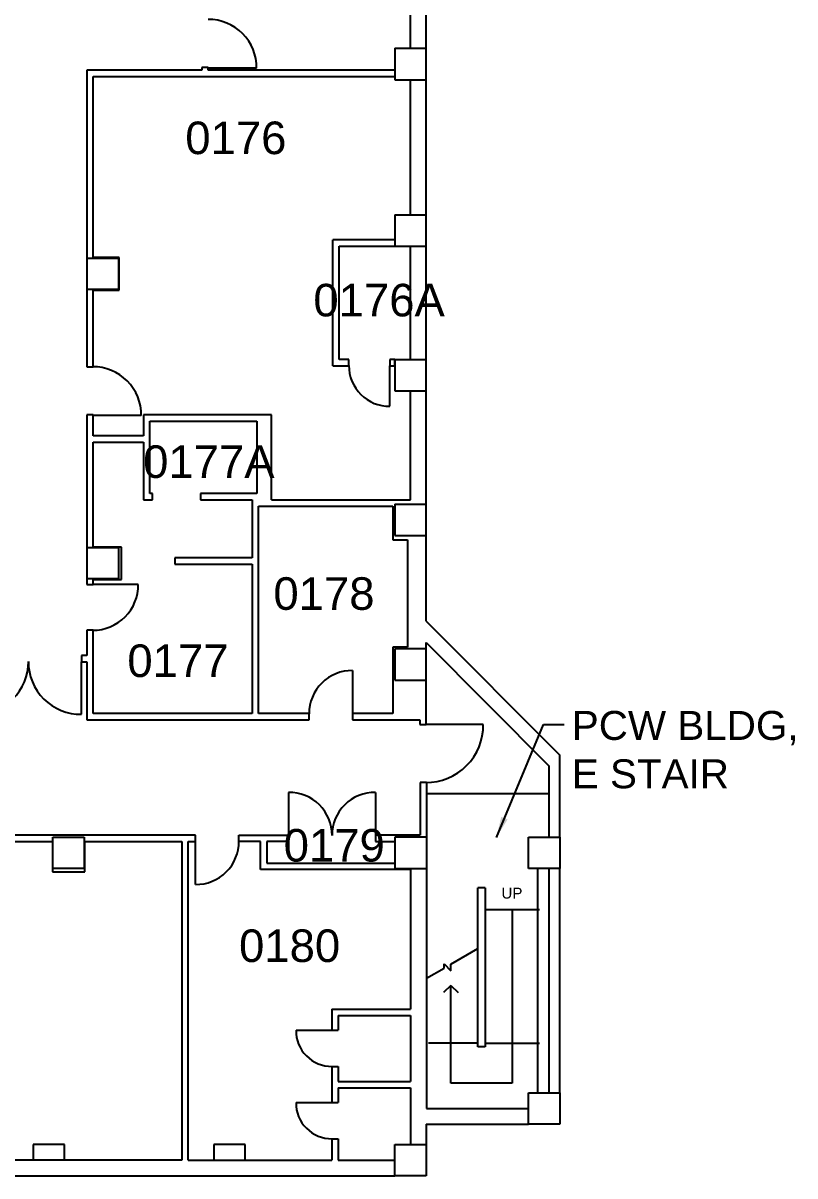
# Model space of a CAD drawing. Extents: x -207 to 5491, y -6091 to -2751.
# Drawn here: x 4850 to 5491, y -4476 to -3520 of the extents above; entities that cross this region are included whole.
import ezdxf

# ---------------------------------------------------------------- set-up
doc = ezdxf.new("R2010")
doc.units = 0
doc.header["$MEASUREMENT"] = 0
for name, color, linetype in [('A-ANNO-RNUM', 4, 'CONTINUOUS'), ('A-ANNO-TEXT', 4, 'CONTINUOUS'), ('A-ANNO-TEXT-STAIR', 4, 'CONTINUOUS'), ('A-DOOR', 2, 'CONTINUOUS'), ('A-FLOR-STRS', 2, 'CONTINUOUS'), ('A-WALL-FULL', 6, 'CONTINUOUS'), ('S-COLS', 5, 'CONTINUOUS')]:
    doc.layers.add(name, color=color, linetype=linetype)
doc.styles.add('ARIAL', font='arial.ttf')
doc.dimstyles.new('DIM-96', dxfattribs={"dimscale": 96, "dimtxt": 0.18, "dimasz": 0.18, "dimexe": 0.18, "dimexo": 0.0625, "dimgap": 0.09, "dimtad": 0, "dimtih": 1, "dimtoh": 1, "dimdec": 4, "dimzin": 0, "dimdsep": 46, "dimlunit": 4, "dimtxsty": 'Standard', "dimcen": 0.09, "dimadec": 0, "dimazin": 0, "dimtfac": 1, "dimtdec": 4, "dimtofl": 0, "dimtmove": 2, "dimatfit": 3, "dimfxl": 1, "dimtolj": 1, "dimtzin": 0, "dimarcsym": 0})

msp = doc.modelspace()

# ---------------------------------------------------------------- linework, layer by layer
at = {"layer": 'A-ANNO-TEXT'}
for p, q in [((5256, -4255.26295), (5256, -4399.26295)), ((5205, -4318.26295), (5199, -4324.26295)), ((5205, -4399.26295), (5205, -4318.26295)), ((5205, -4318.26295), (5211, -4324.26295)), ((5256, -4399.26295), (5205, -4399.26295))]:
    msp.add_line(p, q, dxfattribs=at)
at = {"layer": 'A-DOOR'}
for p, q in [((5043.95206, -3557.75218), (5003.95517, -3557.75131)), ((5154.49927, -3838.09992), (5154.5, -3804.51295)), ((4948.24681, -3845.75118), (4908.2498, -3845.75205)), ((4945.788, -3985.76282), (4908.2498, -3985.76364)), ((4898.62443, -4093.47889), (4898.6248, -4050.01295)), ((5123.50057, -4057.20053), (5123.4998, -4092.763)), ((5231.919, -4102.0126), (5184.4998, -4102.013)), ((5070.5001, -4158.19987), (5070.4998, -4193.76299)), ((5142.4995, -4158.19987), (5142.4998, -4193.76299)), ((4993.24949, -4234.57546), (4993.24979, -4199.01299)), ((5076.61461, -4355.45673), (5106.25, -4355.45698)), ((5076.61461, -4415.45673), (5106.25, -4415.45698))]:
    msp.add_line(p, q, dxfattribs=at)
for centre, radius, start, end in [((5003.95517, -3557.2622), 39.99988, 359.29967535, 90.35013779), ((5154.08928, -3804.51295), 33.58948, 179.65042644, 270.70088888), ((4908.2498, -3845.26295), 40, 359.29911112, 90.34957356), ((4908.2498, -3986.22268), 37.54101, 269.65042644, 0.70088888), ((4811.15652, -4050.01295), 43.46919, 269.2998764, 0.35033884), ((4898.09328, -4050.01295), 43.46919, 179.64966116, 270.7001236), ((5123.06492, -4092.763), 35.56513, 89.29911112, 180.34957356), ((5184.4998, -4102.59287), 47.42274, 269.65062749, 0.70108993), ((5070.93468, -4193.763), 35.56578, 359.64966116, 90.7001236), ((5142.06492, -4193.763), 35.56578, 89.2998764, 180.35033884), ((4993.68467, -4199.01299), 35.56513, 269.29891007, 0.34937251), ((5106.25, -4355.81938), 29.63761, 179.29891007, 270.34937251), ((5106.25, -4415.81938), 29.63761, 179.29891007, 270.34937251)]:
    msp.add_arc(centre, radius, start, end, dxfattribs=at)
at = {"layer": 'A-FLOR-STRS'}
for p, q in [((5185, -4159.26295), (5286.5, -4159.26295)), ((5233.5, -4255.26295), (5278.5, -4255.26295)), ((5205, -4300.71594), (5227.5, -4287.72556)), ((5199.39711, -4303.95077), (5199.39711, -4300.26295)), ((5199.39711, -4300.26295), (5205, -4306.26295)), ((5205, -4306.26295), (5205, -4300.71594)), ((5185, -4312.26295), (5199.39711, -4303.95077)), ((5227.5, -4366.26295), (5186.5, -4366.26295)), ((5233.5, -4366.26295), (5278.5, -4366.26295))]:
    msp.add_line(p, q, dxfattribs=at)
at = {"layer": 'A-WALL-FULL'}
for p, q in [((5184.5, -4016.26295), (5184.5, -3097.26295)), ((5171.5, -3541.26295), (5171.5, -3453.26295)), ((4998.4998, -3559.26295), (4902.9998, -3559.26295)), ((4902.9998, -3559.26295), (4902.9998, -3805.26295)), ((4908.2498, -3564.51295), (5158.5, -3564.51295)), ((4908.2498, -3714.76295), (4908.2498, -3564.51295)), ((5003.7498, -3557.26295), (4998.4998, -3557.26295)), ((4998.4998, -3557.26295), (4998.4998, -3559.26295)), ((5003.7498, -3559.26295), (5003.7498, -3557.26295)), ((5158.5, -3559.26295), (5003.7498, -3559.26295)), ((5171.5, -3679.26295), (5171.5, -3567.26295)), ((5158.5, -3700.01295), (5107.2498, -3700.01295)), ((5107.2498, -3804.51295), (5107.2498, -3700.01295)), ((5112.4998, -3705.26295), (5158.5, -3705.26295)), ((5112.4998, -3799.26295), (5112.4998, -3705.26295)), ((5171.5, -3799.26295), (5171.5, -3705.26295)), ((4929.9998, -3714.76295), (4908.2498, -3714.76295)), ((4929.9998, -3741.76295), (4929.9998, -3714.76295)), ((4908.2498, -3805.26295), (4908.2498, -3741.76295)), ((4908.2498, -3741.76295), (4929.9998, -3741.76295)), ((5107.2498, -3804.51295), (5120.4998, -3804.51295)), ((5120.4998, -3799.26295), (5112.4998, -3799.26295)), ((5120.4998, -3804.51295), (5120.4998, -3799.26295)), ((5158.5, -3799.26295), (5154.5, -3799.26295)), ((5154.5, -3799.26295), (5154.5, -3804.51295)), ((5154.5, -3804.51295), (5158.5, -3804.51295)), ((5158.5, -3804.51295), (5158.5, -3799.26295)), ((4902.9998, -3805.26295), (4908.2498, -3805.26295)), ((5171.5, -3915.76295), (5171.5, -3825.26295)), ((4908.2498, -3845.26295), (4902.9998, -3845.26295)), ((4902.9998, -3845.26295), (4902.9998, -3985.76295)), ((4908.2498, -3862.51295), (4908.2498, -3845.26295)), ((5056.1918, -3845.26295), (4950.2498, -3845.26295)), ((4950.2498, -3845.26295), (4950.2498, -3862.51295)), ((4955.4998, -3910.51295), (4955.4998, -3850.51295)), ((4955.4998, -3850.51295), (5044.1918, -3850.51295)), ((5044.1918, -3850.51295), (5044.1918, -3910.51295)), ((5056.1918, -3915.76295), (5056.1918, -3845.26295)), ((4950.2498, -3862.51295), (4908.2498, -3862.51295)), ((4908.2498, -3954.76295), (4908.2498, -3867.76295)), ((4908.2498, -3867.76295), (4950.2498, -3867.76295)), ((4950.2498, -3867.76295), (4950.2498, -3915.76295)), ((4950.2498, -3915.76295), (4957.4998, -3915.76295)), ((4957.4998, -3910.51295), (4955.4998, -3910.51295)), ((4957.4998, -3915.76295), (4957.4998, -3910.51295)), ((5044.1918, -3910.51295), (4997.4998, -3910.51295)), ((4997.4998, -3910.51295), (4997.4998, -3915.76295)), ((4997.4998, -3915.76295), (5040.2498, -3915.76295)), ((5040.2498, -3915.76295), (5040.2498, -3963.76295)), ((5056.1918, -3915.76295), (5171.5, -3915.76295)), ((5045.4998, -4092.763), (5045.4998, -3921.01295)), ((5045.4998, -3921.01295), (5156.9998, -3921.01295)), ((5156.9998, -3921.01295), (5156.9998, -3948.76305)), ((4931.9998, -3954.76295), (4908.2498, -3954.76295)), ((4931.9998, -3981.76295), (4931.9998, -3954.76295)), ((5156.9998, -3948.76305), (5168.9998, -3948.76305)), ((5168.9998, -3948.76305), (5168.9998, -4037.76295)), ((5040.2498, -3963.76295), (4975.9998, -3963.76295)), ((4975.9998, -3963.76295), (4975.9998, -3969.01295)), ((4975.9998, -3969.01295), (5040.2498, -3969.01295)), ((5040.2498, -3969.01295), (5040.2498, -4092.763)), ((4902.9998, -3985.76295), (4908.2498, -3985.76295)), ((4908.2498, -3985.76295), (4908.2498, -3981.76295)), ((4908.2498, -3981.76295), (4931.9998, -3981.76295)), ((4908.2498, -4023.76295), (4902.9998, -4023.76295)), ((4902.9998, -4023.76295), (4902.9998, -4044.76295)), ((4908.2498, -4092.763), (4908.2498, -4023.76295)), ((5184.5, -4016.26295), (5295.5, -4127.26295)), ((5184.5, -4034.02123), (5286.5, -4136.62464)), ((5184.5, -4039.26295), (5184.5, -4034.02123)), ((5168.9998, -4037.76295), (5156.9998, -4037.76295)), ((5156.9998, -4037.76295), (5156.9998, -4092.763)), ((4902.9998, -4044.76295), (4898.6248, -4044.76295)), ((4898.6248, -4044.76295), (4898.6248, -4050.01295)), ((4898.6248, -4050.01295), (4902.9998, -4050.01295)), ((4902.9998, -4050.01295), (4902.9998, -4098.013)), ((5184.4998, -4102.013), (5184.4998, -4065.26305)), ((4902.9998, -4098.013), (5087.4998, -4098.013)), ((5040.2498, -4092.763), (4908.2498, -4092.763)), ((5087.4998, -4092.763), (5045.4998, -4092.763)), ((5087.4998, -4098.013), (5087.4998, -4092.763)), ((5156.9998, -4092.763), (5123.4998, -4092.763)), ((5123.4998, -4092.763), (5123.4998, -4098.013)), ((5123.4998, -4098.013), (5179.2498, -4098.013)), ((5179.2498, -4098.013), (5179.2498, -4102.013)), ((5179.2498, -4102.013), (5184.4998, -4102.013)), ((5295.5, -4195.26295), (5295.5, -4127.26295)), ((5286.5, -4194.97253), (5286.5, -4136.62464)), ((5185, -4150.013), (5179.75, -4150.013)), ((5179.75, -4150.013), (5179.75, -4193.76299)), ((5185, -4150.013), (5185, -4420.26295)), ((4993.24979, -4193.76296), (4710.2499, -4193.76325)), ((4993.24979, -4199.01299), (4993.24979, -4193.76296)), ((5029.2498, -4193.76297), (5070.4998, -4193.76299)), ((5029.2498, -4199.01299), (5029.2498, -4193.76297)), ((5070.4998, -4193.76299), (5070.4998, -4199.01299)), ((5179.75, -4193.76299), (5142.4998, -4193.76299)), ((5142.4998, -4193.76299), (5142.4998, -4199.01299)), ((4661.4998, -4199.01299), (4874.4999, -4199.01299)), ((4874.4999, -4199.01299), (4874.4999, -4224.01297)), ((4901.4998, -4224.01297), (4901.4998, -4199.01299)), ((4901.4998, -4199.01299), (4981.9998, -4199.01299)), ((4981.9998, -4199.01299), (4981.9998, -4463.26295)), ((4987.2498, -4463.26295), (4987.2498, -4199.01299)), ((4987.2498, -4199.01299), (4993.24979, -4199.01299)), ((5047.2498, -4199.01299), (5029.2498, -4199.01299)), ((5047.2498, -4222.26299), (5047.2498, -4199.01299)), ((5070.4998, -4199.01299), (5052.4998, -4199.01299)), ((5052.4998, -4199.01299), (5052.4998, -4217.01299)), ((5142.4998, -4199.01299), (5158.5, -4199.01299)), ((4874.4999, -4224.01297), (4901.4998, -4224.01297)), ((5171.5, -4222.26299), (5047.2498, -4222.26299)), ((5052.4998, -4217.01299), (5158.5, -4217.01299)), ((5171.5, -4222.26299), (5171.5, -4338.01295)), ((5277, -4221.26295), (5277, -4407.26295)), ((5286.5, -4407.26295), (5286.5, -4221.26295)), ((5295.5, -4407.26295), (5295.5, -4221.26295)), ((5227.5, -4369.26295), (5227.5, -4237.26295)), ((5233.5, -4237.26295), (5227.5, -4237.26295)), ((5233.5, -4237.26295), (5233.5, -4369.26295)), ((5106.25, -4338.01295), (5106.25, -4355.45698)), ((5106.25, -4338.01295), (5171.5, -4338.01295)), ((5111.5, -4343.26295), (5111.5, -4355.45702)), ((5111.5, -4343.26295), (5171.5, -4343.26295)), ((5171.5, -4343.26295), (5171.5, -4398.01295)), ((5106.25, -4355.45698), (5111.5, -4355.45702)), ((5233.5, -4369.26295), (5227.5, -4369.26295)), ((5106.25, -4385.45699), (5106.25, -4415.45698)), ((5106.43072, -4385.45644), (5111.5, -4385.45644)), ((5111.5, -4385.45644), (5111.5, -4398.01295)), ((5111.5, -4398.01295), (5171.5, -4398.01295)), ((5111.5, -4403.26295), (5171.5, -4403.26295)), ((5111.5, -4403.26295), (5111.5, -4415.45702)), ((5171.5, -4403.26295), (5171.5, -4450.26295)), ((5106.25, -4415.45698), (5111.5, -4415.45702)), ((5185, -4420.26295), (5269.5, -4420.26295)), ((5184.5, -4433.26295), (5269.5, -4433.26295)), ((5184.5, -4433.26295), (5184.5, -4450.26295)), ((5106.25, -4445.45699), (5106.25, -4463.26295)), ((5106.43072, -4445.45644), (5111.5, -4445.45644)), ((5111.5, -4445.45644), (5111.5, -4463.26295)), ((4981.9998, -4463.26295), (4499.7499, -4463.26295)), ((4987.2498, -4463.26295), (5106.25, -4463.26295)), ((5111.5, -4463.26295), (5158.5, -4463.26295)), ((3792.5, -4476.26295), (5158.5, -4476.26295))]:
    msp.add_line(p, q, dxfattribs=at)
at = {"layer": 'S-COLS'}
for p, q in [((5158.5, -3541.26295), (5184.5, -3541.26295)), ((5158.5, -3541.26295), (5158.5, -3567.26295)), ((5184.5, -3567.26295), (5184.5, -3541.26295)), ((5158.5, -3567.26295), (5184.5, -3567.26295)), ((5158.5, -3679.26295), (5184.5, -3679.26295)), ((5158.5, -3679.26295), (5158.5, -3705.26295)), ((5184.5, -3705.26295), (5184.5, -3679.26295)), ((5158.5, -3705.26295), (5184.5, -3705.26295)), ((4903.5, -3741.26295), (4903.5, -3715.26295)), ((4903.5, -3715.26295), (4929.5, -3715.26295)), ((4929.5, -3715.26295), (4929.5, -3741.26295)), ((4929.5, -3741.26295), (4903.5, -3741.26295)), ((5158.5, -3799.26295), (5184.5, -3799.26295)), ((5158.5, -3799.26295), (5158.5, -3825.26295)), ((5184.5, -3825.26295), (5184.5, -3799.26295)), ((5158.5, -3825.26295), (5184.5, -3825.26295)), ((5158.5, -3919.26295), (5184.5, -3919.26295)), ((5158.5, -3919.26295), (5158.5, -3945.26295)), ((5184.5, -3945.26295), (5184.5, -3919.26295)), ((5158.5, -3945.26295), (5184.5, -3945.26295)), ((4903.5, -3981.26295), (4903.5, -3955.26295)), ((4903.5, -3955.26295), (4929.5, -3955.26295)), ((4929.5, -3955.26295), (4929.5, -3981.26295)), ((4929.5, -3981.26295), (4903.5, -3981.26295)), ((5158.5, -4039.26295), (5158.5, -4065.26295)), ((5184.5, -4039.26295), (5158.5, -4039.26295)), ((5184.5, -4065.26295), (5184.5, -4039.26295)), ((5158.5, -4065.26295), (5184.5, -4065.26295)), ((4875, -4221.26295), (4875, -4195.26295)), ((4875, -4195.26295), (4901, -4195.26295)), ((4901, -4195.26295), (4901, -4221.26295)), ((5185, -4195.26295), (5158.5, -4195.26295)), ((5158.5, -4195.26295), (5158.5, -4221.26295)), ((5269.5, -4195.26295), (5295.5, -4195.26295)), ((5269.5, -4221.26295), (5269.5, -4195.26295)), ((5295.5, -4195.26295), (5295.5, -4221.26295)), ((4901, -4221.26295), (4875, -4221.26295)), ((5158.5, -4221.26295), (5185, -4221.26295)), ((5295.5, -4221.26295), (5269.5, -4221.26295)), ((5269.5, -4407.26295), (5295.5, -4407.26295)), ((5269.5, -4433.26295), (5269.5, -4407.26295)), ((5295.5, -4407.26295), (5295.5, -4433.26295)), ((5295.5, -4433.26295), (5269.5, -4433.26295)), ((4858.5, -4450.26295), (4858.5, -4463.26295)), ((4884.5, -4450.26295), (4858.5, -4450.26295)), ((4884.5, -4463.26295), (4884.5, -4450.26295)), ((5008.5, -4450.26295), (5008.5, -4463.26295)), ((5034.5, -4450.26295), (5008.5, -4450.26295)), ((5034.5, -4463.26295), (5034.5, -4450.26295)), ((5158.5, -4476.26295), (5158.5, -4450.26295)), ((5158.5, -4450.26295), (5184.5, -4450.26295)), ((5184.5, -4450.26295), (5184.5, -4476.26295)), ((5184.5, -4476.26295), (5158.5, -4476.26295))]:
    msp.add_line(p, q, dxfattribs=at)

# ---------------------------------------------------------------- texts
at = {"layer": 'A-ANNO-RNUM', "style": 'ARIAL'}
for s, p in [('0176', (4984.77342, -3629.00734)), ('0176A', (5091.02938, -3763.54725)), ('0177A', (4949.79494, -3897.49215)), ('0178', (5057.86778, -4006.86596)), ('0177', (4936.7307, -4062.55208)), ('0179', (5066.39928, -4215.62276)), ('0180', (5029.37385, -4298.86123))]:
    msp.add_text(s, height=27, dxfattribs=at).set_placement(p)
at = {"layer": 'A-ANNO-TEXT', "style": 'ARIAL'}
msp.add_text('UP', height=9, dxfattribs=at).set_placement((5247, -4246.26295))
at = {"layer": 'A-ANNO-TEXT-STAIR', "style": 'ARIAL'}
for s, p in [('PCW BLDG,', (5305.38577, -4114.7121)), ('E STAIR', (5305.38577, -4154.82127))]:
    msp.add_text(s, height=24, dxfattribs=at).set_placement(p)

# ---------------------------------------------------------------- leaders
at = {"layer": 'A-ANNO-TEXT-STAIR'}
msp.add_leader([(5242.84683, -4195.55261), (5281.9136, -4101.97531), (5298.93099, -4101.97531)], dimstyle='DIM-96', dxfattribs=at)

doc.saveas('drawing.dxf')
